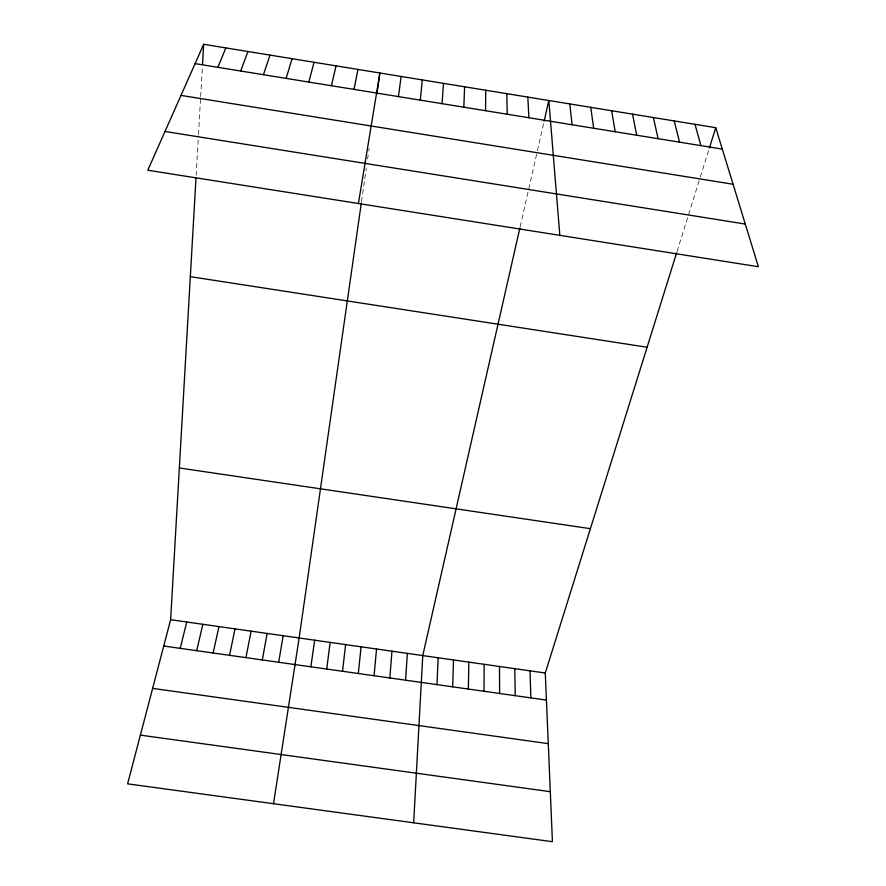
<?xml version="1.0" encoding="UTF-8"?>
<svg xmlns="http://www.w3.org/2000/svg" width="886" height="886" viewBox="0 0 886 886"><rect width="100%" height="100%" fill="white"/><g stroke="black" fill="none" stroke-linecap="round" stroke-linejoin="round"><path stroke-width="0.66" stroke-dasharray="4.43 3.32" d="M196.138 175.45L198.409 135.846M198.486 134.517L200.579 97.969M200.668 96.596L202.429 65.841M361.51 201.598L366.317 167.952M367.612 158.86L368.177 154.961M368.742 150.985L369.119 148.339M520.171 226.694L537.104 152.137M537.403 150.808L544.126 121.227M677.037 251.502L699.907 178.33M700.317 177.034L708.999 149.258"/><path stroke-width="1.33" d="M484.011 691.268L484.166 664.312M485.55 110.717L485.716 90.239M468.362 689.053L468.838 662.13M452.691 686.838L453.499 659.948M463.821 107.195L464.618 86.795M437.008 684.623L438.138 657.755M413.662 822.806L422.766 655.574L519.872 228.012M676.638 252.798L545.289 673.006L552.421 841.7L127.617 783.844L170.633 619.713L195.983 178.175M202.506 64.49L203.669 44.3L715.733 127.695L758.383 266.73L147.796 170.223L203.669 44.3M405.578 680.182L407.372 653.381M442.07 103.673L443.476 83.362M389.84 677.967L391.955 651.188M374.08 675.741L376.539 648.995M420.274 100.129L422.312 79.906M358.309 673.504L361.089 646.802M342.517 671.278L345.629 644.598M326.712 669.041L330.157 642.405M398.445 96.596L401.114 76.462M310.875 666.804L314.663 640.201M361.322 202.938L299.147 637.986L273.508 803.713M376.871 94.115L379.884 72.995L358.409 203.514M278.691 662.263L283.143 635.716M262.322 659.948L267.129 633.435M245.943 657.633L251.092 631.153M354.023 89.397L357.977 69.429M229.54 655.319L235.034 628.872M213.116 652.993L218.964 626.59M544.126 121.227L548.833 100.517L559.83 235.355M331.43 85.732L336.038 65.863M196.681 650.678L202.872 624.298M180.212 648.353L186.758 622.005M308.804 82.066L314.065 62.275M286.134 78.389L292.059 58.697M709.387 148.017L715.733 127.695M263.43 74.701L270.008 55.109M240.682 71.013L247.925 51.51M217.912 67.325L225.819 47.91M140.387 735.125L550.306 791.685M152.636 688.378L548.279 743.653M163.744 646.027L546.44 700.084M170.633 619.713L545.289 673.006M179.349 467.974L590.408 528.676M190.324 276.665L647.112 347.246M164.984 131.471L745.292 224.058M180.988 95.4L733.076 184.244M195.086 63.626L722.3 149.103M694.978 124.317L700.948 145.636M674.202 120.939L679.551 142.17M653.381 117.539L658.132 138.703M632.538 114.15L636.68 135.215M611.65 110.75L615.183 131.737M590.74 107.339L593.664 128.248M569.798 103.928L572.112 124.749M527.823 97.095L528.898 117.749M530.038 670.835L530.858 697.88M506.781 93.672L507.235 114.239M514.755 668.664L515.253 695.676M499.471 666.482L499.638 693.472"/></g></svg>
